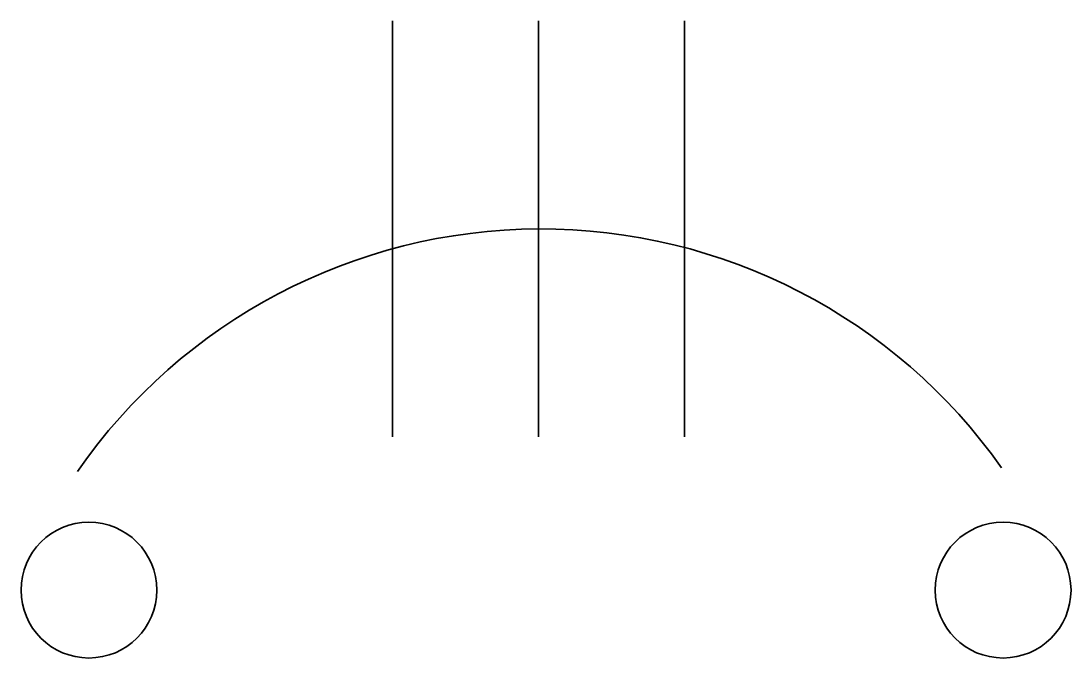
# Model space of a CAD drawing. Header units: millimetres. Extents: x 0 to 36, y -2.3 to 19.5.
import ezdxf

# ---------------------------------------------------------------- set-up
doc = ezdxf.new("R2010")
doc.units = ezdxf.units.MM
doc.layers.add('STC-Componentes', color=7, linetype='Continuous', lineweight=35)

msp = doc.modelspace()

# ---------------------------------------------------------------- linework, layer by layer
at = {"layer": 'STC-Componentes', "linetype": 'ByBlock'}
for p, q in [((12.737, 5.251), (12.737, 19.501)), ((17.737, 19.501), (17.737, 5.251)), ((22.737, 5.251), (22.737, 19.501))]:
    msp.add_line(p, q, dxfattribs=at)
at = {"layer": 'STC-Componentes', "linetype": 'Continuous'}
for centre in [(2.328, 0), (33.656, 0)]:
    msp.add_circle(centre, 2.328, dxfattribs=at)
msp.add_arc((17.815, -6.948), 19.324, 35.1935, 145.2689, dxfattribs=at)

doc.saveas('drawing.dxf')
